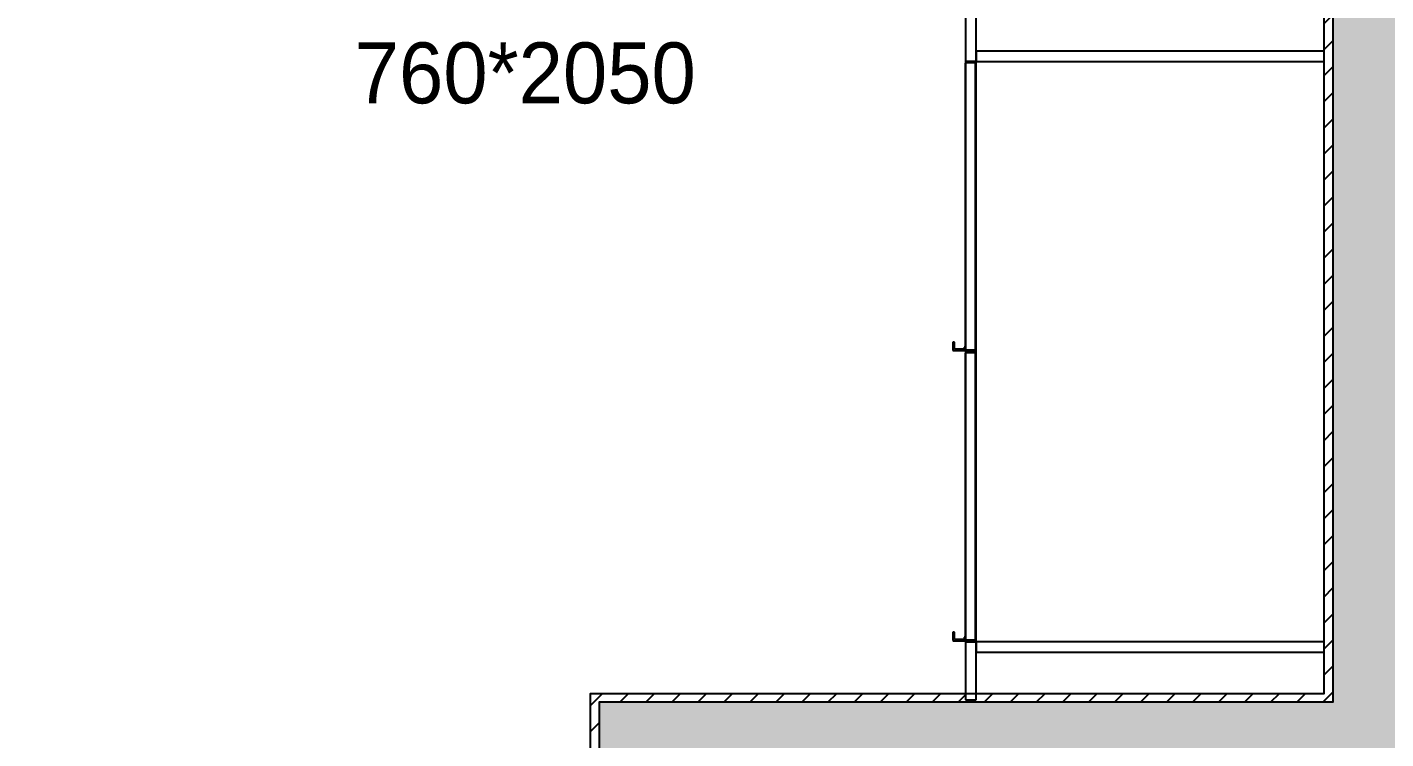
# Model space of a CAD drawing. Header units: millimetres. Extents: x -551172 to 227904, y -3435 to 261611.
# Drawn here: x 158714 to 161057, y 86080 to 87306 of the extents above; entities that cross this region are included whole.
import ezdxf

# ---------------------------------------------------------------- set-up
doc = ezdxf.new("R2010")
doc.units = ezdxf.units.MM
doc.header["$LTSCALE"] = 100
for name, color, linetype in [('F-HAT', 251, 'Continuous'), ('F-TEXT @ 1', 3, 'Continuous'), ('F-WALL1', 2, 'Continuous'), ('F-WALL2', 3, 'Continuous')]:
    doc.layers.add(name, color=color, linetype=linetype)
doc.styles.add('YOURNAME', font='HYWULM.TTF')

msp = doc.modelspace()

# ---------------------------------------------------------------- hatches: boundary and pattern name
at = {"layer": 'F-HAT'}
h = msp.add_hatch(color=256, dxfattribs=at)
h.dxf.hatch_style = 1
h.paths.add_polyline_path([(146000.6, 91301.8), (146042.1, 91616.8), (144642.1, 91616.8), (144642.1, 93089.8), (145217.1, 93089.8), (145217.1, 93320.8), (144442.1, 93320.8), (144442.1, 79859.8), (145476.6, 79859.8), (145476.6, 80052.8), (144706.6, 80052.8), (144706.6, 81641.8), (145489.6, 81641.8), (145489.6, 81891.8), (144729.6, 81891.8), (144729.6, 86096.8), (145820.6, 86096.8), (145820.6, 86256.8), (144729.6, 86256.8), (144729.6, 88346.8), (146070.6, 88346.8), (146070.6, 88496.8), (144690.6, 88496.8), (144690.6, 91301.8)])
h.paths.add_polyline_path([(147533.6, 91301.8), (147533.6, 88496.8), (146858.6, 88496.8), (146858.6, 88346.8), (147533.6, 88346.8), (147533.6, 86256.8), (146670.6, 86256.8), (146670.6, 86096.8), (148220.6, 86096.8), (148220.6, 86256.8), (147705.6, 86256.8), (147705.6, 87608.8), (148405.6, 87608.8), (148405.6, 87763.8), (147695.6, 87763.8), (147695.6, 91300.8), (148485.6, 91300.8), (148485.6, 91915.8), (147700.6, 91915.8), (147700.6, 93120.8), (148460.6, 93120.8), (148460.6, 93320.8), (146834.6, 93320.8), (146834.6, 93089.8), (147544.6, 93089.8), (147544.6, 92186.8), (146802.1, 92186.8), (146802.1, 91616.8), (146843.6, 91301.8)])
h.paths.add_polyline_path([(146952.1, 91616.8), (146952.1, 92036.8), (147544.6, 92036.8), (147544.6, 91616.8)], flags=16)
h.paths.add_polyline_path([(147700.6, 91450.8), (147700.6, 91765.8), (148335.6, 91765.8), (148335.6, 91450.8)], flags=16)
h.paths.add_polyline_path([(149448.6, 86256.8), (149175.6, 86256.8), (149175.6, 86096.8), (149220.6, 86096.8), (149220.6, 81891.8), (148788.6, 81891.8), (148788.6, 81641.8), (149448.6, 81641.8), (149448.6, 81836.8)])
h.paths.add_polyline_path([(149401.6, 80059.8), (149401.6, 80694.8), (149206.6, 80694.8), (149206.6, 80402.8), (149206.6, 80059.8), (149196.6, 80059.8), (149196.6, 79859.8), (149911.6, 79859.8), (149911.6, 80059.8)])
h.paths.add_polyline_path([(154995.6, 80469.8), (155500.6, 80469.8), (155500.6, 80724.8), (154995.6, 80724.8), (154995.6, 85991.8), (156935.6, 85991.8), (156935.6, 85371.8), (157085.6, 85371.8), (157085.6, 85689.8), (157400.6, 85689.8), (157400.6, 85847.8), (157120.6, 85847.8), (157120.6, 86194.8), (154804.6, 86194.8), (154804.6, 80059.8), (154294.6, 80059.8), (154294.6, 79859.8), (154995.6, 79859.8), (154995.6, 80044.8)])
h.paths.add_polyline_path([(154995.6, 80044.8), (154995.6, 79859.8), (156640.6, 79859.8, 0.191132), (158008.8, 80469.8), (157795.6, 80469.8), (157773.9, 80469.8, -0.151278), (156640.6, 80044.8)])
h.paths.add_polyline_path([(158998.6, 80469.8), (158998.6, 80669.8), (158485.6, 80669.8), (158485.6, 85689.8), (158530.6, 85689.8), (158530.6, 85847.8), (158250.6, 85847.8), (158250.6, 85689.8), (158295.6, 85689.8), (158295.6, 80724.8), (157795.6, 80724.8), (157795.6, 80469.8)])
h.paths.add_polyline_path([(161980.6, 80469.8), (161980.6, 89425.8), (159090.6, 89425.8), (159090.6, 88310.8), (159005.6, 88310.8), (159005.6, 88150.8), (159090.6, 88150.8), (159090.6, 87350.8), (159250.6, 87350.8), (159250.6, 89200.8), (161780.6, 89200.8), (161780.6, 87505.8), (160035.6, 87505.8), (160035.6, 87350.8), (160965.6, 87350.8), (160965.6, 86142.8), (159700.6, 86142.8), (159700.6, 85847.8), (159380.6, 85847.8), (159380.6, 85689.8), (159695.6, 85689.8), (159695.6, 85364.8), (159848.6, 85364.8), (159848.6, 85984.8), (161788.6, 85984.8), (161788.6, 80669.8), (161278.6, 80669.8), (161278.6, 80469.8)])
h.paths.add_polyline_path([(161120.6, 86142.8), (161120.6, 87350.8), (161780.6, 87350.8), (161780.6, 86142.8)], flags=16)
h.paths.add_polyline_path([(155585.6, 87650.8), (155585.6, 87805.8), (153180.6, 87805.8), (153180.6, 92845.8), (153690.6, 92845.8), (153690.6, 93045.8), (153180.6, 93045.8), (153180.6, 93320.8), (152465.6, 93320.8), (152465.6, 93120.8), (153000.6, 93120.8), (153000.6, 90795.8), (152600.6, 90795.8), (152600.6, 90550.8), (152995.6, 90550.8), (152995.6, 87650.8)])
h.paths.add_polyline_path([(156675.6, 88310.8), (156675.6, 91102.8), (157445.6, 91102.8), (157445.6, 93045.8), (156205.6, 93045.8), (156205.6, 92845.8), (157237.6, 92845.8), (157237.6, 91575.8), (156485.6, 91575.8), (156485.6, 87805.8), (156435.6, 87805.8), (156435.6, 87650.8), (156670.6, 87650.8), (156670.6, 88150.8), (157090.6, 88150.8), (157090.6, 88310.8)])
h.paths.add_polyline_path([(156675.6, 91202.8), (156675.6, 91475.8), (157237.6, 91475.8), (157237.6, 91202.8)], flags=16)
h.paths.add_polyline_path([(159090.6, 90422.8), (159350.6, 90422.8), (159350.6, 91232.8), (159090.6, 91232.8)])
h.paths.add_polyline_path([(150970.6, 91300.8), (150970.6, 90550.8), (151240.6, 90550.8), (151240.6, 91640.8), (149970.6, 91640.8), (149970.6, 91300.8)])
h = msp.add_hatch(dxfattribs=at)
h.set_pattern_fill('ANSI31', color=256, scale=10)
h.paths.add_polyline_path([(160965.6, 87350.8), (160023.1, 87350.8), (160023.1, 87337.8), (160023.1, 87335.8), (160950.6, 87335.8), (160950.6, 86157.8), (159685.6, 86157.8), (159685.6, 85862.8), (159375.6, 85862.8), (159375.6, 85847.8), (159700.6, 85847.8), (159700.6, 86142.8), (160965.6, 86142.8)])

# ---------------------------------------------------------------- linework, layer by layer
for p, q in [((160332.6, 87346.8), (160332.6, 87246.8)), ((160350.6, 87246.8), (160350.6, 87346.8)), ((160950.6, 87264.8), (160350.6, 87264.8)), ((160350.6, 87264.8), (160350.6, 87246.8)), ((160950.6, 87246.8), (160950.6, 87264.8)), ((160332.6, 87244.8), (160331.8, 87244)), ((160331.8, 87244), (160331.8, 86750.6)), ((160332.6, 87246.8), (160350.6, 87246.8)), ((160348.8, 87244.8), (160332.6, 87244.8)), ((160349.6, 87244), (160348.8, 87244.8)), ((160349.6, 86750.6), (160349.6, 87244)), ((160350.6, 87246.8), (160950.6, 87246.8)), ((160310.7, 86763.3), (160310.6, 86763.1)), ((160310.6, 86763.1), (160310.6, 86749)), ((160310.8, 86763.3), (160310.7, 86763.3)), ((160312.9, 86763.3), (160310.8, 86763.3)), ((160313.1, 86763.3), (160312.9, 86763.3)), ((160313.1, 86763.1), (160313.1, 86763.3)), ((160313.1, 86751.2), (160313.1, 86763.1)), ((160310.6, 86749), (160310.7, 86748.9)), ((160310.7, 86748.9), (160310.8, 86748.8)), ((160310.8, 86748.8), (160350.6, 86748.8)), ((160313.2, 86751.1), (160313.1, 86751.2)), ((160313.3, 86751), (160313.2, 86751.1)), ((160329.9, 86751), (160313.3, 86751)), ((160330.9, 86754.8), (160329.9, 86754.8)), ((160329.9, 86754.8), (160329.9, 86751)), ((160330.9, 86749.8), (160330.9, 86754.8)), ((160349.6, 86749.8), (160330.9, 86749.8)), ((160331.8, 86750.6), (160332.6, 86749.8)), ((160332.6, 86744.8), (160331.8, 86744)), ((160331.8, 86744), (160331.8, 86250.6)), ((160332.6, 86749.8), (160348.8, 86749.8)), ((160348.8, 86744.8), (160332.6, 86744.8)), ((160348.8, 86749.8), (160349.6, 86750.6)), ((160349.6, 86744), (160348.8, 86744.8)), ((160350.6, 86753.3), (160349.6, 86753.3)), ((160349.6, 86753.3), (160349.6, 86749.8)), ((160349.6, 86250.6), (160349.6, 86744)), ((160350.6, 86748.8), (160350.6, 86753.3)), ((160310.7, 86263.3), (160310.6, 86263.1)), ((160310.6, 86263.1), (160310.6, 86249)), ((160310.6, 86249), (160310.7, 86248.9)), ((160310.8, 86263.3), (160310.7, 86263.3)), ((160310.7, 86248.9), (160310.8, 86248.8)), ((160312.9, 86263.3), (160310.8, 86263.3)), ((160310.8, 86248.8), (160350.6, 86248.8)), ((160313.1, 86263.3), (160312.9, 86263.3)), ((160313.1, 86263.1), (160313.1, 86263.3)), ((160313.1, 86251.2), (160313.1, 86263.1)), ((160313.2, 86251.1), (160313.1, 86251.2)), ((160313.3, 86251), (160313.2, 86251.1)), ((160329.9, 86251), (160313.3, 86251)), ((160330.9, 86254.8), (160329.9, 86254.8)), ((160329.9, 86254.8), (160329.9, 86251)), ((160330.9, 86249.8), (160330.9, 86254.8)), ((160349.6, 86249.8), (160330.9, 86249.8)), ((160331.8, 86250.6), (160332.6, 86249.8)), ((160332.6, 86249.8), (160348.8, 86249.8)), ((160350.6, 86246.8), (160332.6, 86246.8)), ((160332.6, 86246.8), (160332.6, 86146.8)), ((160348.8, 86249.8), (160349.6, 86250.6)), ((160350.6, 86253.3), (160349.6, 86253.3)), ((160349.6, 86253.3), (160349.6, 86249.8)), ((160350.6, 86248.8), (160350.6, 86253.3)), ((160350.6, 86146.8), (160350.6, 86246.8)), ((160950.6, 86246.8), (160350.6, 86246.8)), ((160350.6, 86246.8), (160350.6, 86228.8)), ((160950.6, 86228.8), (160950.6, 86246.8)), ((160350.6, 86228.8), (160950.6, 86228.8)), ((160332.6, 86146.8), (160350.6, 86146.8))]:
    msp.add_line(p, q, dxfattribs=at)
msp.add_lwpolyline([(160332.6, 87246.8), (160332.6, 86246.8), (160350.6, 86246.8), (160350.6, 87246.8)], close=True, dxfattribs=at)
at = {"layer": 'F-WALL1'}
msp.add_lwpolyline([(161980.6, 80469.8), (161980.6, 89425.8), (159090.6, 89425.8), (159090.6, 88310.8), (159005.6, 88310.8), (159005.6, 88150.8), (159090.6, 88150.8), (159090.6, 87350.8), (159250.6, 87350.8), (159250.6, 89200.8), (161780.6, 89200.8), (161780.6, 87505.8), (160035.6, 87505.8), (160035.6, 87350.8), (160965.6, 87350.8), (160965.6, 86142.8), (159700.6, 86142.8), (159700.6, 85847.8)], dxfattribs=at)
at = {"layer": 'F-WALL2'}
msp.add_lwpolyline([(159375.6, 85862.8), (159685.6, 85862.8), (159685.6, 86157.8), (160950.6, 86157.8), (160950.6, 87335.8), (160023.1, 87335.8)], dxfattribs=at)

# ---------------------------------------------------------------- texts
at = {"layer": 'F-TEXT @ 1', "style": 'YOURNAME'}
msp.add_text('760*2050', height=105, dxfattribs=at).set_placement((159279.1, 87174.9))

doc.saveas('drawing.dxf')
